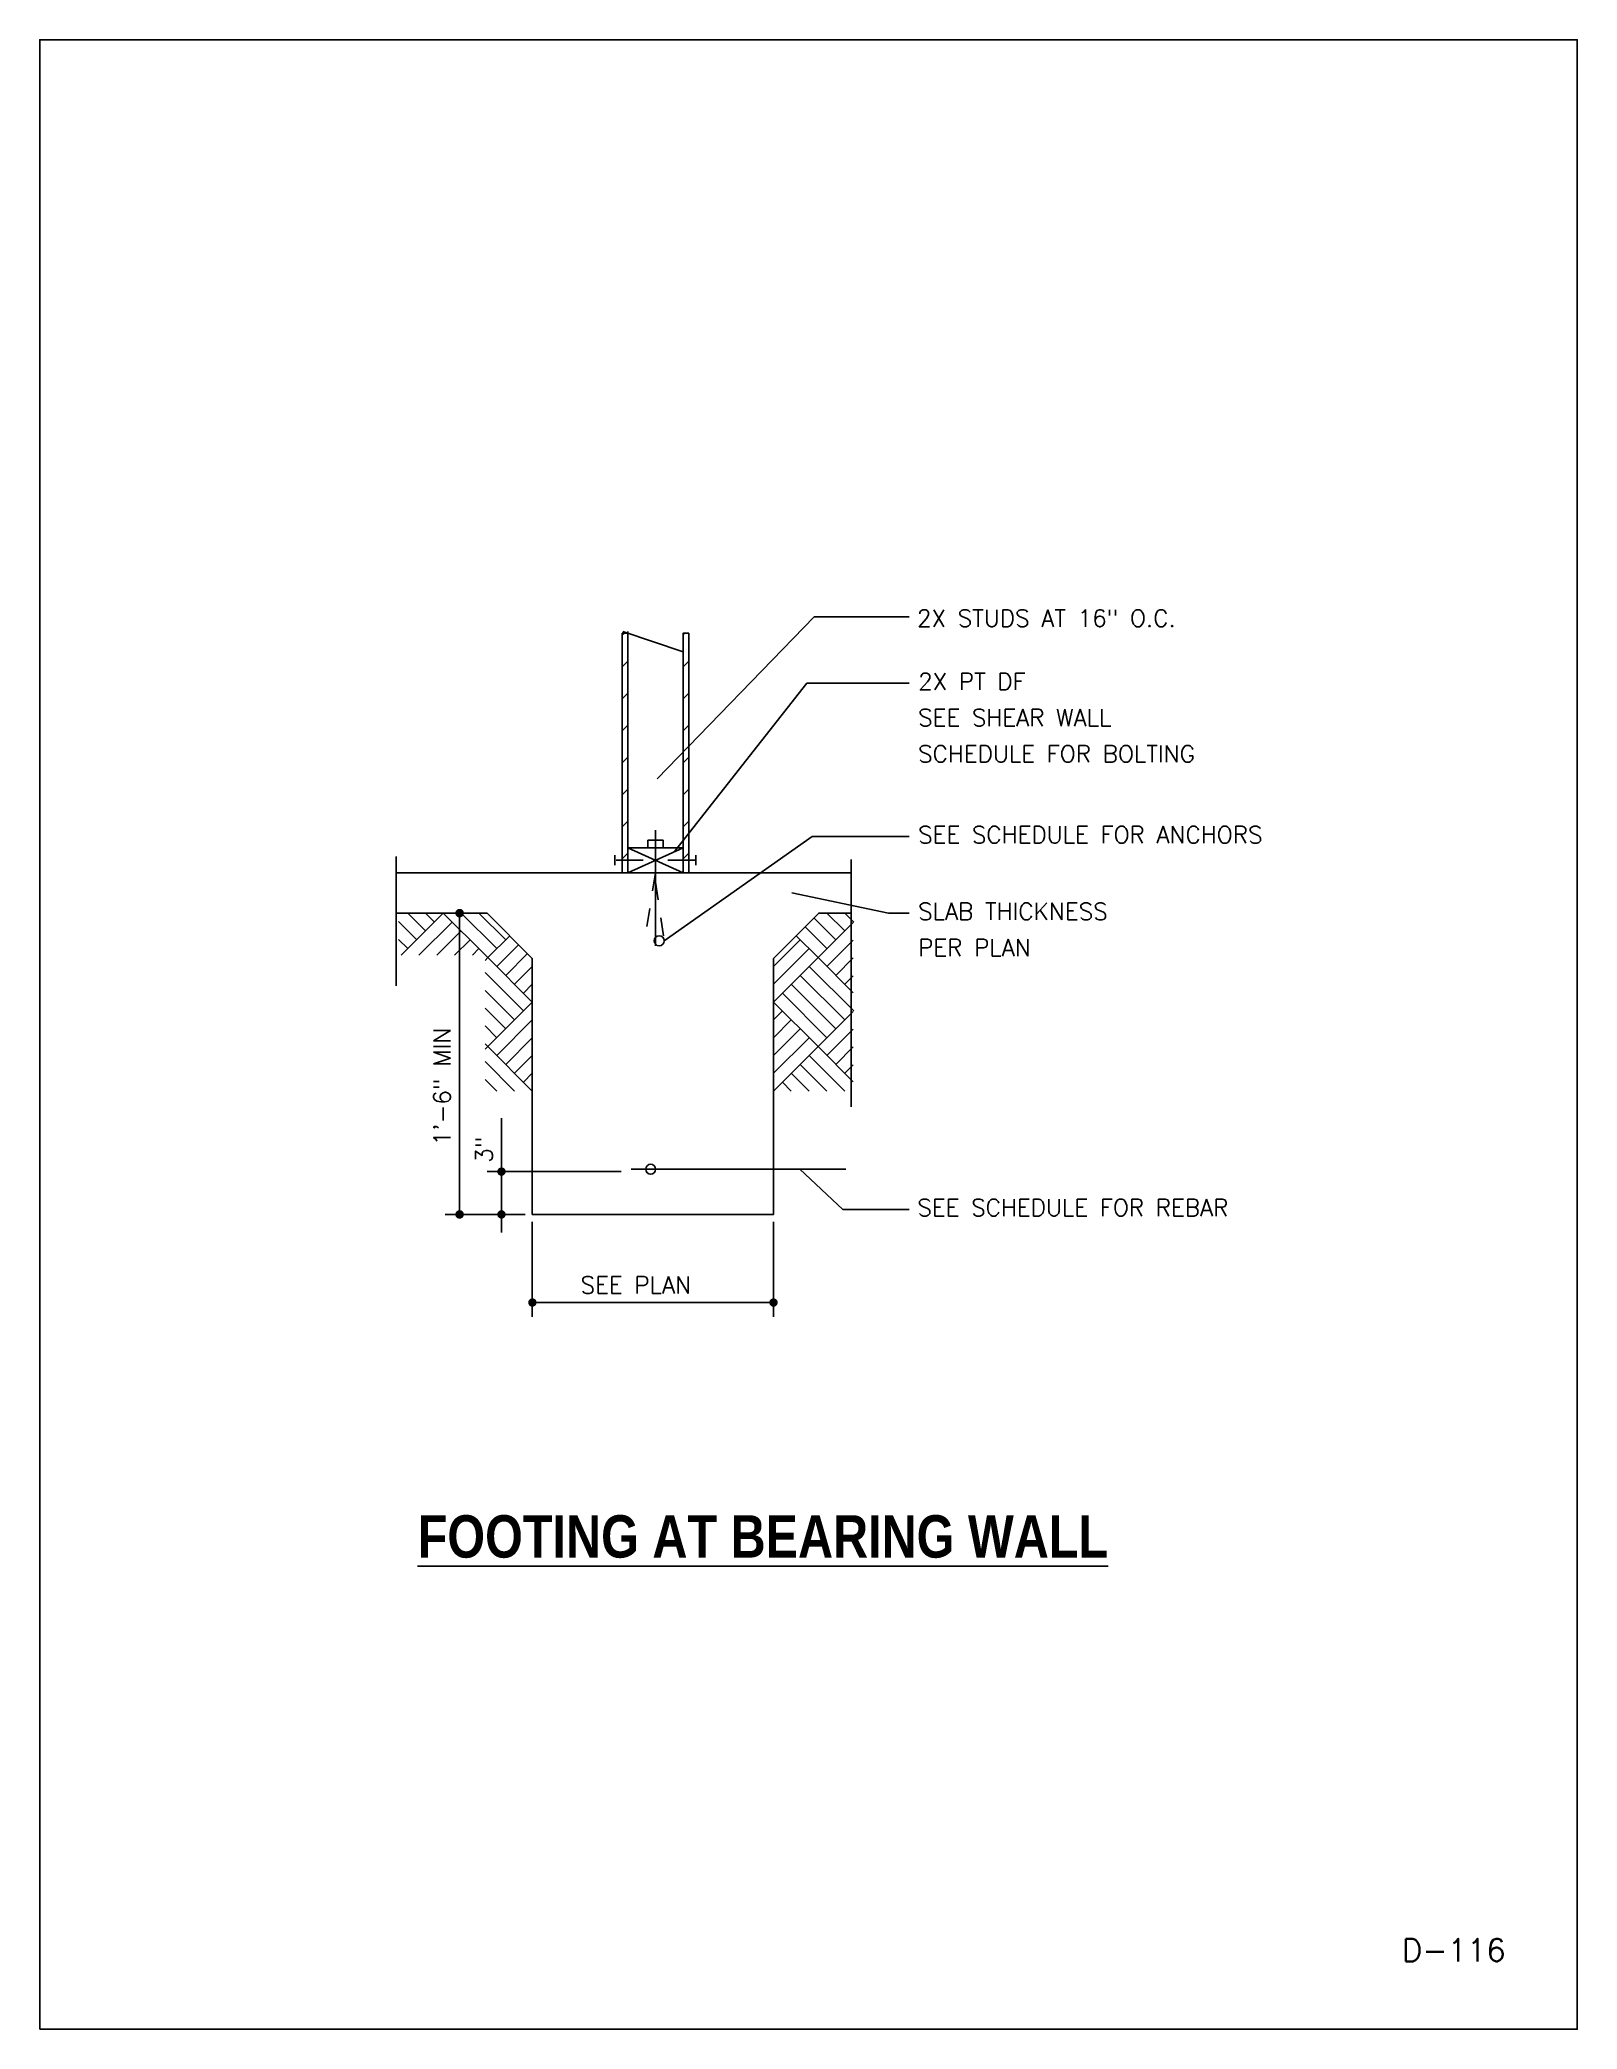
# Model space of a CAD drawing. Extents: x 0 to 8.5, y 0 to 11.
import ezdxf
from ezdxf.enums import TextEntityAlignment as Align

# ---------------------------------------------------------------- set-up
doc = ezdxf.new("R2010")
doc.units = 0
doc.header["$MEASUREMENT"] = 0
for name, pattern in [('A', [0]), ('ARROW', [0]), ('BLANK', [0]), ('BREAK', [0.15748, 0.07874, 0.07874]), ('DEFAULT', [0]), ('DIM', [0]), ('DOTA', [0.039369, 0.013123, -0.013123, -0.013123]), ('PROF', [0]), ('R0IA', [0]), ('R2IA', [0])]:
    doc.linetypes.add(name, pattern=pattern)
doc.layers.get('0').update_dxf_attribs({"linetype": 'CONTINUOUS'})
doc.styles.add('DEFAULT', font='Simplex')
doc.styles.add('I100', font='Simplex')
doc.styles.get("Standard").update_dxf_attribs({"font": 'simplex.shx'})

msp = doc.modelspace()

# ---------------------------------------------------------------- linework, layer by layer
at = {"linetype": 'DEFAULT'}
for p, q in [((3.23, 7.719), (3.22, 7.709)), ((3.567, 7.719), (3.557, 7.709)), ((3.251, 7.564), (3.22, 7.532)), ((3.588, 7.564), (3.557, 7.532)), ((3.251, 7.387), (3.22, 7.356)), ((3.588, 7.387), (3.557, 7.356)), ((3.251, 7.21), (3.22, 7.179)), ((3.588, 7.21), (3.557, 7.179)), ((3.251, 7.033), (3.22, 7.002)), ((3.588, 7.033), (3.557, 7.002)), ((3.251, 6.856), (3.22, 6.825)), ((3.588, 6.856), (3.557, 6.825)), ((3.251, 6.68), (3.22, 6.648)), ((3.404, 6.63), (3.404, 5.991)), ((3.588, 6.68), (3.557, 6.648)), ((3.18, 6.492), (3.18, 6.436)), ((3.251, 6.503), (3.22, 6.472)), ((3.588, 6.503), (3.557, 6.472)), ((3.628, 6.492), (3.628, 6.436)), ((3.187, 6.464), (3.335, 6.464)), ((3.621, 6.464), (3.473, 6.464)), ((2.474, 4.742), (3.214, 4.742)), ((4.456, 4.755), (3.27, 4.755))]:
    msp.add_line(p, q, dxfattribs=at)
at = {"linetype": 'BREAK'}
for p, q in [((3.557, 7.615), (3.223, 7.728)), ((1.971, 6.485), (1.971, 5.77)), ((4.485, 6.468), (4.485, 5.1))]:
    msp.add_line(p, q, dxfattribs=at)
at = {"linetype": 'A'}
for p, q in [((3.251, 6.533), (3.251, 7.728)), ((3.557, 6.533), (3.557, 7.615)), ((3.251, 6.533), (3.557, 6.394)), ((3.557, 6.533), (3.251, 6.394)), ((1.998, 5.938), (2.231, 6.171)), ((2.133, 6.073), (2.034, 6.171)), ((2.182, 6.122), (2.133, 6.171)), ((2.33, 6.171), (2.527, 5.975)), ((2.428, 6.171), (2.576, 6.024)), ((4.45, 6.073), (4.352, 6.171)), ((4.5, 6.122), (4.45, 6.171)), ((2.084, 6.024), (1.983, 6.124)), ((2.096, 5.938), (2.28, 6.122)), ((2.195, 5.938), (2.33, 6.073)), ((4.352, 5.975), (4.231, 6.096)), ((4.401, 6.024), (4.28, 6.145)), ((4.303, 5.925), (4.497, 6.12)), ((2.034, 5.975), (1.983, 6.026)), ((2.293, 5.938), (2.379, 6.024)), ((2.392, 5.938), (2.428, 5.975)), ((2.477, 5.925), (2.598, 6.046)), ((2.527, 5.876), (2.648, 5.997)), ((2.576, 5.827), (2.697, 5.948)), ((4.057, 5.876), (4.204, 6.024)), ((4.057, 5.778), (4.254, 5.975)), ((4.303, 5.925), (4.182, 6.046)), ((4.352, 5.876), (4.497, 6.021)), ((2.462, 5.91), (2.477, 5.925)), ((2.674, 5.63), (2.462, 5.842)), ((2.723, 5.679), (2.477, 5.925)), ((2.625, 5.778), (2.723, 5.876)), ((4.057, 5.679), (4.303, 5.925)), ((4.254, 5.876), (4.5, 5.63)), ((4.303, 5.925), (4.497, 5.731)), ((4.401, 5.827), (4.497, 5.923)), ((2.625, 5.581), (2.462, 5.744)), ((2.674, 5.729), (2.723, 5.778)), ((4.106, 5.729), (4.352, 5.482)), ((4.155, 5.778), (4.401, 5.532)), ((4.204, 5.827), (4.45, 5.581)), ((4.45, 5.778), (4.497, 5.825)), ((2.576, 5.532), (2.462, 5.645)), ((2.723, 5.679), (2.477, 5.433)), ((4.057, 5.679), (4.303, 5.433)), ((4.106, 5.63), (4.057, 5.581)), ((4.303, 5.433), (4.497, 5.628)), ((2.527, 5.482), (2.462, 5.547)), ((2.723, 5.581), (2.527, 5.384)), ((4.155, 5.581), (4.057, 5.482)), ((4.204, 5.532), (4.057, 5.384)), ((4.352, 5.384), (4.497, 5.529)), ((2.477, 5.433), (2.462, 5.448)), ((2.462, 5.418), (2.477, 5.433)), ((2.477, 5.433), (2.723, 5.187)), ((2.723, 5.482), (2.576, 5.335)), ((4.254, 5.482), (4.057, 5.286)), ((4.303, 5.433), (4.057, 5.187)), ((4.497, 5.239), (4.303, 5.433)), ((4.401, 5.335), (4.497, 5.431)), ((2.462, 5.35), (2.625, 5.187)), ((2.723, 5.384), (2.625, 5.286)), ((2.723, 5.286), (2.674, 5.236)), ((4.254, 5.187), (4.155, 5.286)), ((4.352, 5.187), (4.204, 5.335)), ((4.45, 5.187), (4.254, 5.384)), ((4.45, 5.286), (4.497, 5.332)), ((2.462, 5.252), (2.527, 5.187)), ((4.155, 5.187), (4.106, 5.236))]:
    msp.add_line(p, q, dxfattribs=at)
at = {"linetype": 'R0IA'}
for p, q in [((3.237, 6.394), (1.971, 6.394)), ((4.487, 6.394), (3.543, 6.394))]:
    msp.add_line(p, q, dxfattribs=at)
at = {"linetype": 'DOTA'}
for p, q in [((3.404, 6.394), (3.346, 6.029)), ((3.404, 6.343), (3.452, 6.018))]:
    msp.add_line(p, q, dxfattribs=at)
at = {"linetype": 'DIM'}
for p, q in [((2.321, 4.505), (2.321, 6.171)), ((2.321, 5.471), (2.321, 6.171)), ((2.552, 5.038), (2.552, 4.742)), ((2.684, 4.505), (2.242, 4.505)), ((2.552, 4.406), (2.552, 4.505)), ((2.723, 4.465), (2.723, 3.939)), ((4.057, 4.465), (4.057, 3.939)), ((4.057, 4.018), (2.723, 4.018))]:
    msp.add_line(p, q, dxfattribs=at)
at = {"linetype": 'BLANK'}
msp.add_line((2.552, 4.505), (2.552, 4.742), dxfattribs=at)
at = {"linetype": 'Continuous'}
msp.add_lwpolyline([(0, 0), (8.5, 0), (8.5, 11), (0, 11)], close=True, dxfattribs=at)
at = {"linetype": 'ARROW'}
for points in [[(4.806, 7.81), (4.282, 7.81), (3.414, 6.913)], [(4.806, 7.442), (4.241, 7.442), (3.51, 6.511)], [(4.806, 6.595), (4.27, 6.595), (3.452, 6.018)], [(4.806, 6.171), (4.693, 6.171), (4.157, 6.284)], [(4.806, 4.533), (4.439, 4.533), (4.202, 4.755)]]:
    msp.add_lwpolyline(points, dxfattribs=at)
at = {"linetype": 'DEFAULT'}
for points in [[(3.22, 6.394), (3.251, 6.394), (3.251, 7.719), (3.22, 7.719)], [(3.557, 6.394), (3.588, 6.394), (3.588, 7.719), (3.557, 7.719)]]:
    msp.add_lwpolyline(points, close=True, dxfattribs=at)
at = {"linetype": 'A'}
for points in [[(3.223, 6.394), (3.251, 6.394), (3.251, 7.728)], [(2.231, 6.171), (2.462, 5.941), (2.477, 5.925)]]:
    msp.add_lwpolyline(points, dxfattribs=at)
at = {"linetype": 'PROF'}
msp.add_lwpolyline([(3.557, 6.394), (3.557, 6.533), (3.251, 6.533), (3.251, 6.394)], close=True, dxfattribs=at)
at = {"linetype": 'A'}
msp.add_lwpolyline([(3.362, 6.533), (3.446, 6.533), (3.446, 6.574), (3.362, 6.574)], close=True, dxfattribs=at)
at = {"linetype": 'R0IA'}
msp.add_lwpolyline([(1.971, 6.171), (2.473, 6.171), (2.723, 5.921), (2.723, 4.505), (4.057, 4.505), (4.057, 5.921), (4.307, 6.171), (4.487, 6.171)], dxfattribs=at)
at = {"linetype": 'Continuous', "const_width": 0.0234}
for points in [[(2.309, 6.171, 1), (2.333, 6.171, 1)], [(2.541, 4.742, 1), (2.564, 4.742, 1)], [(2.309, 4.505, 1), (2.333, 4.505, 1)], [(2.541, 4.505, 1), (2.564, 4.505, 1)], [(2.712, 4.018, 1), (2.735, 4.018, 1)], [(4.045, 4.018, 1), (4.068, 4.018, 1)]]:
    msp.add_lwpolyline(points, format="xyb", close=True, dxfattribs=at)
at = {"linetype": 'R2IA'}
for points in [[(3.397, 6.018, 1), (3.452, 6.018, 1)], [(3.35, 4.755, 1), (3.405, 4.755, 1)]]:
    msp.add_lwpolyline(points, format="xyb", close=True, dxfattribs=at)

# ---------------------------------------------------------------- texts
for s, height, style, p in [('2X STUDS AT 16" O.C.', 0.09375, 'DEFAULT', (4.85, 7.755)), ('2X PT DF', 0.0938, 'I100', (4.856, 7.405)), ('SEE SHEAR WALL', 0.09375, 'I100', (4.856, 7.205)), ('SCHEDULE FOR BOLTING', 0.09375, 'I100', (4.856, 7.005)), ('SEE SCHEDULE FOR ANCHORS', 0.09375, 'I100', (4.856, 6.558)), ('SLAB THICKNESS', 0.09375, 'I100', (4.856, 6.134)), ('PER PLAN', 0.0938, 'I100', (4.856, 5.934)), ('SEE SCHEDULE FOR REBAR', 0.09375, 'I100', (4.852, 4.496)), ('SEE PLAN', 0.0938, 'I100', (2.99, 4.068))]:
    msp.add_text(s, height=height, dxfattribs=dict(style=style)).set_placement(p)
at = {"style": 'I100'}
for s, p in [('1\'-6" MIN', (2.271, 4.887)), ('3"', (2.503, 4.791))]:
    msp.add_text(s, height=0.0938, rotation=90, dxfattribs=at).set_placement(p)
at = {"linetype": 'Continuous'}
msp.add_text('D-116', height=0.125, dxfattribs=at).set_placement((8.105, 0.375), align=Align.RIGHT)
at = {"linetype": 'Continuous', "insert": (2.089, 2.842), "char_height": 0.23438, "width": 5.30078, "attachment_point": 1}
msp.add_mtext('{\\fTechnicBold|b0|i0|c2|p2;\\LFOOTING AT BEARING WALL}', dxfattribs=at)

doc.saveas('drawing.dxf')
